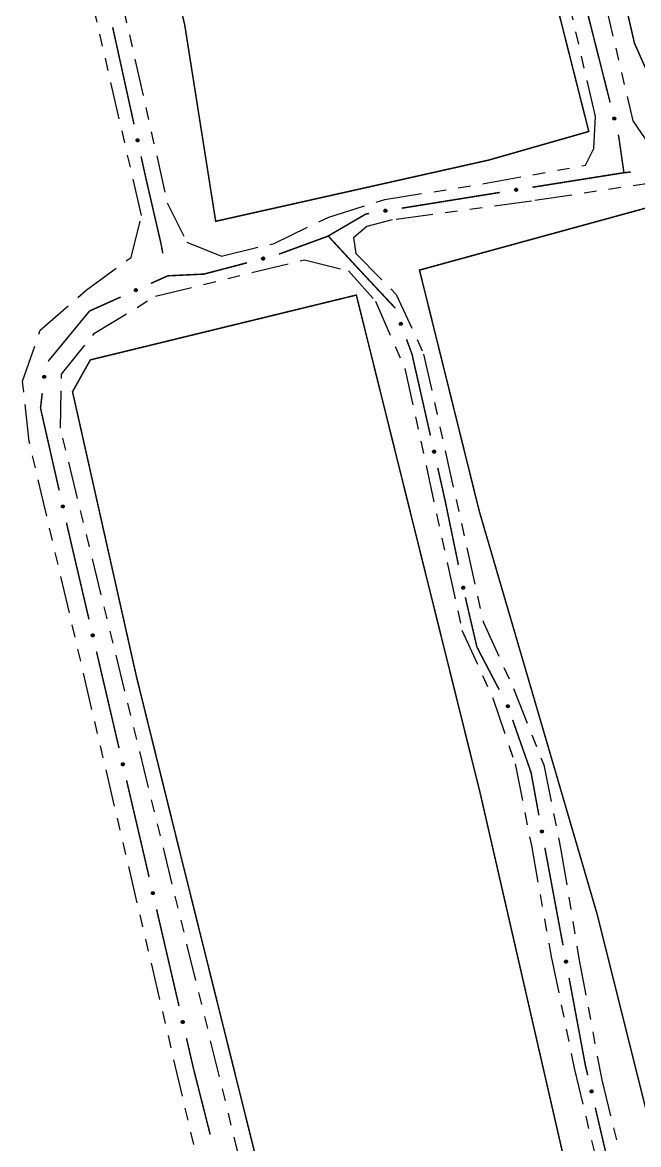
# Model space of a CAD drawing. Extents: x 212200 to 214553, y 4880545 to 4882659.
# Drawn here: x 213206.3 to 213280.8, y 4881436.7 to 4881572.4 of the extents above; entities that cross this region are included whole.
import ezdxf

# ---------------------------------------------------------------- set-up
doc = ezdxf.new("R2010")
doc.units = 0
doc.header["$LTSCALE"] = 1.5
doc.header["$MEASUREMENT"] = 0
doc.linetypes.add('TRACO_12', pattern=[2.5, 2, -0.5])
doc.linetypes.add('TRACO_25', pattern=[8, 3, -1, 1, -1, 1, -1])
for name, color, linetype in [('RU-QUADRA', 210, 'CONTINUOUS'), ('SV-EIXO-RUA-N-PAV', 6, 'CONTINUOUS'), ('SV-RUA-NAO-PAV', 7, 'CONTINUOUS')]:
    doc.layers.add(name, color=color, linetype=linetype)

msp = doc.modelspace()

# ---------------------------------------------------------------- linework, layer by layer
at = {"layer": 'RU-QUADRA', "linetype": 'TRACO_12', "const_width": 0.18, "flags": 128}
for points in [[(213232.463787, 4881790.360215), (213230.791194, 4881785.063672), (213232.823333, 4881768.749712), (213244.509946, 4881723.761306), (213269.818353, 4881615.295533), (213280.272056, 4881569.85677), (213284.732302, 4881559.821215), (213289.75008, 4881561.215042), (213294.767857, 4881564.281462), (213310.378721, 4881567.905412), (213324.595757, 4881571.250597), (213330.449831, 4881576.825906), (213324.595757, 4881603.866151), (213308.706128, 4881668.679111), (213277.623784, 4881796.493054), (213269.260822, 4881798.165647), (213254.486255, 4881795.099227), (213245.286996, 4881792.869104), (213239.154157, 4881791.754042)], [(213337.798852, 4881362.800366), (213338.403396, 4881360.284183), (213319.709325, 4881353.756286), (213304.756498, 4881348.534816), (213301.190597, 4881362.8018), (213275.749395, 4881464.590699), (213261.532303, 4881513.238985), (213254.298, 4881542.427949), (213283.075685, 4881550.317487), (213288.245285, 4881551.637408), (213293.035513, 4881549.037476), (213299.198638, 4881524.085994), (213306.553584, 4881494.309418), (213308.964995, 4881484.729758), (213315.982088, 4881455.056658)]]:
    msp.add_lwpolyline(points, close=True, dxfattribs=at)
at = {"layer": 'RU-QUADRA', "linetype": 'Continuous', "const_width": 0.18, "flags": 128}
for points in [[(213220.761022, 4881786.379132), (213174.464282, 4881776.639766), (213183.186748, 4881740.667912), (213194.996785, 4881691.962774), (213214.887512, 4881618.765361), (213220.221148, 4881596.218597), (213225.934417, 4881572.067022), (213229.677997, 4881548.327877), (213238.95638, 4881550.409765), (213262.655602, 4881555.727408), (213274.754607, 4881559.187209), (213268.851162, 4881582.576379), (213263.057194, 4881607.130821), (213257.657248, 4881630.01543), (213246.050001, 4881679.206155), (213229.074929, 4881751.145358), (213225.641398, 4881765.696427)], [(213261.617629, 4881479.240241), (213256.301005, 4881500.639178), (213246.668759, 4881539.408106), (213214.536212, 4881531.573195), (213212.379018, 4881527.721063), (213220.083284, 4881493.360038), (213225.168099, 4881472.789649), (213252.519957, 4881362.803705), (213258.049359, 4881341.445355), (213292.237436, 4881345.545001), (213288.285049, 4881362.802305)]]:
    msp.add_lwpolyline(points, close=True, dxfattribs=at)
at = {"layer": 'SV-EIXO-RUA-N-PAV', "const_width": 0.18}
for points in [[(213274.395431, 4881574.326322), (213277.331924, 4881562.69116)], [(213217.229438, 4881571.793911), (213219.803902, 4881560.073325)], [(213278.310755, 4881558.812772), (213278.373216, 4881558.565287)], [(213278.373216, 4881558.565287), (213278.902804, 4881554.858169)], [(213220.662057, 4881556.166463), (213221.091134, 4881554.213032)], [(213278.902804, 4881554.858169), (213278.996523, 4881554.202138)], [(213221.091134, 4881554.213032), (213221.184801, 4881553.7866)], [(213221.184801, 4881553.7866), (213222.885504, 4881546.416888)], [(213278.996523, 4881554.202138), (213267.953462, 4881552.443689)], [(213279.8106, 4881554.2802), (213278.996523, 4881554.202138)], [(213262.686657, 4881551.605026), (213252.155167, 4881549.911149)], [(213263.015671, 4881551.657416), (213262.686657, 4881551.605026)], [(213264.003229, 4881551.814671), (213263.015671, 4881551.657416)], [(213247.831174, 4881549.215682), (213243.841767, 4881546.884793)], [(213248.205923, 4881549.275956), (213247.831174, 4881549.215682)], [(213222.885504, 4881546.416888), (213223.054722, 4881545.68361)], [(213243.208314, 4881546.514686), (213237.324986, 4881544.357465)], [(213243.841767, 4881546.884793), (213243.208314, 4881546.514686)], [(213243.208314, 4881546.61857), (213246.595693, 4881542.940844)], [(213223.054722, 4881545.68361), (213223.286613, 4881544.457902)], [(213233.466112, 4881543.310168), (213228.629251, 4881542.043371)], [(213246.595693, 4881542.940844), (213246.844272, 4881542.670959)], [(213246.844272, 4881542.670959), (213250.691012, 4881538.555842)], [(213223.885798, 4881541.735999), (213221.84463, 4881540.816352)], [(213224.64616, 4881541.772205), (213223.885798, 4881541.735999)], [(213228.248947, 4881541.943768), (213224.64616, 4881541.772205)], [(213228.629251, 4881542.043371), (213228.248947, 4881541.943768)], [(213218.197694, 4881539.173227), (213214.550758, 4881537.530102)], [(213250.691012, 4881538.555842), (213251.311305, 4881537.892272)], [(213214.432309, 4881537.476734), (213209.432677, 4881531.39875)], [(213214.550758, 4881537.530102), (213214.432309, 4881537.476734)], [(213251.311305, 4881537.892272), (213251.343139, 4881537.806321)], [(213252.732396, 4881534.055326), (213253.07971, 4881533.117578)], [(213253.07971, 4881533.117578), (213253.388995, 4881532.28251)], [(213253.388995, 4881532.28251), (213255.619324, 4881522.422106)], [(213208.721732, 4881527.529918), (213208.60489, 4881526.536767)], [(213208.60489, 4881526.536767), (213208.510893, 4881525.737786)], [(213208.510893, 4881525.737786), (213210.764702, 4881515.79451)], [(213256.501793, 4881518.520664), (213257.163645, 4881515.594583)], [(213257.163645, 4881515.594583), (213257.336606, 4881514.829914)], [(213257.336606, 4881514.829914), (213258.999937, 4881506.784032)], [(213211.648938, 4881511.893468), (213211.869997, 4881510.918208)], [(213211.869997, 4881510.918208), (213212.042965, 4881510.155112)], [(213212.042965, 4881510.155112), (213214.364695, 4881500.204844)], [(213259.83748, 4881502.872945), (213261.192823, 4881497.028029)], [(213215.273613, 4881496.309479), (213218.000368, 4881484.623385)], [(213261.192823, 4881497.028029), (213261.232274, 4881496.857897)], [(213261.232274, 4881496.857897), (213263.926885, 4881491.693226)], [(213265.547996, 4881488.047543), (213267.533373, 4881482.38554)], [(213267.533373, 4881482.38554), (213267.776997, 4881481.69076)], [(213267.776997, 4881481.69076), (213268.724161, 4881476.512933)], [(213218.909287, 4881480.72802), (213220.727124, 4881472.93729)], [(213220.727124, 4881472.93729), (213220.769263, 4881472.756694)], [(213220.769263, 4881472.756694), (213221.630145, 4881469.040554)], [(213269.445716, 4881472.578554), (213271.640611, 4881460.780994)], [(213222.532879, 4881465.143752), (213225.241082, 4881453.453344)], [(213272.372243, 4881456.848474), (213274.201322, 4881447.017173)], [(213226.143816, 4881449.556541), (213226.820866, 4881446.633939)], [(213226.820866, 4881446.633939), (213227.002333, 4881445.850609)], [(213274.201322, 4881447.017173), (213274.321721, 4881446.370032)], [(213274.321721, 4881446.370032), (213274.626607, 4881445.063376)], [(213227.002333, 4881445.850609), (213229.011953, 4881437.904879)], [(213275.535525, 4881441.168011), (213278.262281, 4881429.481917)]]:
    msp.add_lwpolyline(points, dxfattribs=at)
at = {"layer": 'SV-EIXO-RUA-N-PAV'}
for points in [[(213277.892914, 4881560.918216), (213277.93526, 4881560.893744), (213277.96665, 4881560.864053), (213277.985703, 4881560.831753), (213277.995097, 4881560.798821), (213278.000914, 4881560.764047), (213277.999043, 4881560.727694), (213277.988029, 4881560.687806), (213277.963778, 4881560.645155), (213277.931249, 4881560.614998), (213277.900582, 4881560.594624), (213277.866807, 4881560.582851), (213277.832931, 4881560.577766), (213277.795233, 4881560.580959), (213277.75492, 4881560.592515), (213277.712623, 4881560.617938), (213277.682049, 4881560.647257), (213277.66444, 4881560.678983), (213277.652819, 4881560.713014), (213277.647306, 4881560.748586), (213277.649349, 4881560.784261), (213277.661057, 4881560.824829), (213277.686702, 4881560.866244), (213277.715597, 4881560.897072), (213277.747067, 4881560.915122), (213277.780828, 4881560.925808), (213277.815635, 4881560.932066), (213277.852256, 4881560.931706), (213277.892914, 4881560.918216)], [(213220.309672, 4881558.283845), (213220.351239, 4881558.258073), (213220.381693, 4881558.227423), (213220.399736, 4881558.194549), (213220.408106, 4881558.161341), (213220.412841, 4881558.126403), (213220.409844, 4881558.090126), (213220.3976, 4881558.050598), (213220.372039, 4881558.008719), (213220.338591, 4881557.979585), (213220.307307, 4881557.960172), (213220.273183, 4881557.949451), (213220.239165, 4881557.945419), (213220.201585, 4881557.949778), (213220.161649, 4881557.962578), (213220.12016, 4881557.9893), (213220.09051, 4881558.019553), (213220.073892, 4881558.051809), (213220.063332, 4881558.086184), (213220.058925, 4881558.12191), (213220.062072, 4881558.157504), (213220.075032, 4881558.19769), (213220.101948, 4881558.23829), (213220.131785, 4881558.268208), (213220.163799, 4881558.285273), (213220.197875, 4881558.294908), (213220.232859, 4881558.300084), (213220.269452, 4881558.29859), (213220.309672, 4881558.283845)], [(213266.137549, 4881552.043063), (213266.109398, 4881552.003069), (213266.077025, 4881551.974452), (213266.043155, 4881551.958355), (213266.009516, 4881551.951936), (213265.974362, 4881551.949244), (213265.938321, 4881551.95435), (213265.899574, 4881551.968877), (213265.859256, 4881551.996835), (213265.83212, 4881552.031924), (213265.814563, 4881552.064286), (213265.805849, 4881552.098977), (213265.803807, 4881552.133172), (213265.810348, 4881552.170434), (213265.825454, 4881552.209556), (213265.854548, 4881552.249417), (213265.886477, 4881552.277255), (213265.919647, 4881552.291964), (213265.954579, 4881552.300503), (213265.990501, 4881552.302821), (213266.025851, 4881552.297605), (213266.065214, 4881552.282325), (213266.104176, 4881552.253088), (213266.132304, 4881552.221559), (213266.147475, 4881552.188605), (213266.155108, 4881552.154025), (213266.158237, 4881552.118799), (213266.154612, 4881552.082355), (213266.137549, 4881552.043063)], [(213250.339883, 4881549.507685), (213250.311795, 4881549.467647), (213250.279467, 4881549.438979), (213250.245622, 4881549.42283), (213250.211993, 4881549.416358), (213250.176843, 4881549.413611), (213250.140794, 4881549.418661), (213250.102024, 4881549.433128), (213250.061663, 4881549.461022), (213250.034472, 4881549.496069), (213250.016864, 4881549.528403), (213250.008096, 4881549.563081), (213250.006, 4881549.597272), (213250.012484, 4881549.634545), (213250.027528, 4881549.67369), (213250.05656, 4881549.713597), (213250.088446, 4881549.741484), (213250.121592, 4881549.756245), (213250.156511, 4881549.764839), (213250.192429, 4881549.767213), (213250.227788, 4881549.762052), (213250.267174, 4881549.746834), (213250.306182, 4881549.717658), (213250.334359, 4881549.686173), (213250.349582, 4881549.653242), (213250.357269, 4881549.618674), (213250.360452, 4881549.583453), (213250.356885, 4881549.547004), (213250.339883, 4881549.507685)], [(213235.567739, 4881543.746801), (213235.543647, 4881543.704238), (213235.514237, 4881543.672584), (213235.482109, 4881543.653243), (213235.449262, 4881543.643555), (213235.414541, 4881543.637428), (213235.378173, 4881543.638974), (213235.338188, 4881543.649632), (213235.295322, 4881543.6735), (213235.264876, 4881543.705758), (213235.244229, 4881543.736242), (213235.232154, 4881543.769911), (213235.226768, 4881543.80374), (213235.229623, 4881543.841465), (213235.240819, 4881543.88188), (213235.265862, 4881543.924402), (213235.294908, 4881543.955237), (213235.326475, 4881543.973129), (213235.3604, 4881543.985053), (213235.395922, 4881543.990883), (213235.431614, 4881543.98916), (213235.472285, 4881543.977814), (213235.513927, 4881543.95254), (213235.545012, 4881543.923922), (213235.563342, 4881543.892615), (213235.57433, 4881543.85895), (213235.580898, 4881543.8242), (213235.580866, 4881543.787577), (213235.567739, 4881543.746801)], [(213220.19738, 4881539.953446), (213220.180705, 4881539.907468), (213220.156971, 4881539.871362), (213220.128509, 4881539.846945), (213220.097732, 4881539.831927), (213220.064515, 4881539.820109), (213220.028396, 4881539.815582), (213219.987195, 4881539.819438), (213219.940956, 4881539.835842), (213219.905566, 4881539.862585), (213219.880135, 4881539.889208), (213219.862627, 4881539.920399), (213219.851687, 4881539.952861), (213219.848226, 4881539.990534), (213219.852541, 4881540.032249), (213219.870161, 4881540.078345), (213219.893671, 4881540.113583), (213219.921821, 4881540.136478), (213219.95329, 4881540.15388), (213219.987347, 4881540.165539), (213220.022827, 4881540.169778), (213220.06482, 4881540.165358), (213220.110087, 4881540.147364), (213220.1455, 4881540.124317), (213220.168783, 4881540.096496), (213220.185219, 4881540.065129), (213220.197478, 4881540.031956), (213220.203539, 4881539.995838), (213220.19738, 4881539.953446)], [(213252.091093, 4881536.103793), (213252.13582, 4881536.084005), (213252.170214, 4881536.057853), (213252.192622, 4881536.027784), (213252.205495, 4881535.996049), (213252.215009, 4881535.9621), (213252.217048, 4881535.925756), (213252.210377, 4881535.884917), (213252.190843, 4881535.83991), (213252.161736, 4881535.806437), (213252.133432, 4881535.782891), (213252.101114, 4881535.767563), (213252.067979, 4881535.758873), (213252.030157, 4881535.758003), (213251.988836, 4881535.765168), (213251.944056, 4881535.785906), (213251.910513, 4881535.811776), (213251.889602, 4881535.84143), (213251.874397, 4881535.874018), (213251.865101, 4881535.908793), (213251.863304, 4881535.944481), (213251.870593, 4881535.986072), (213251.891647, 4881536.029998), (213251.917067, 4881536.063748), (213251.946419, 4881536.08507), (213251.978839, 4881536.099317), (213252.012774, 4881536.109273), (213252.049223, 4881536.112844), (213252.091093, 4881536.103793)], [(213209.081528, 4881529.646054), (213209.112375, 4881529.608099), (213209.131125, 4881529.569172), (213209.137419, 4881529.532203), (213209.134462, 4881529.498085), (213209.127506, 4881529.463521), (213209.112804, 4881529.430221), (213209.088301, 4881529.396876), (213209.050445, 4881529.365665), (213209.009305, 4881529.349078), (213208.973391, 4881529.340969), (213208.937637, 4881529.342003), (213208.904173, 4881529.349324), (213208.870088, 4881529.365739), (213208.836538, 4881529.390901), (213208.806076, 4881529.429726), (213208.787955, 4881529.468016), (213208.782807, 4881529.503933), (213208.784075, 4881529.539871), (213208.791599, 4881529.575073), (213208.806219, 4881529.607678), (213208.831614, 4881529.641412), (213208.870333, 4881529.670971), (213208.908316, 4881529.689479), (213208.944152, 4881529.695131), (213208.979505, 4881529.693086), (213209.014257, 4881529.686531), (213209.048347, 4881529.673146), (213209.081528, 4881529.646054)], [(213256.136228, 4881520.635811), (213256.177955, 4881520.610298), (213256.2086, 4881520.579838), (213256.226848, 4881520.547077), (213256.235423, 4881520.513922), (213256.240377, 4881520.479014), (213256.237606, 4881520.442719), (213256.225607, 4881520.403116), (213256.200308, 4881520.361079), (213256.167042, 4881520.331737), (213256.13588, 4881520.312129), (213256.101823, 4881520.301196), (213256.067831, 4881520.296952), (213256.030225, 4881520.301077), (213255.99021, 4881520.313628), (213255.948555, 4881520.340091), (213255.918717, 4881520.370159), (213255.901899, 4881520.40231), (213255.891124, 4881520.436619), (213255.886495, 4881520.472317), (213255.88942, 4881520.50793), (213255.90213, 4881520.548196), (213255.928793, 4881520.588963), (213255.958442, 4881520.619066), (213255.990349, 4881520.63633), (213256.024365, 4881520.646177), (213256.059316, 4881520.651571), (213256.095918, 4881520.650305), (213256.136228, 4881520.635811)], [(213211.282415, 4881514.008449), (213211.324154, 4881513.982955), (213211.354812, 4881513.95251), (213211.373075, 4881513.919756), (213211.381665, 4881513.886605), (213211.386634, 4881513.8517), (213211.38388, 4881513.815403), (213211.371899, 4881513.775795), (213211.346619, 4881513.733746), (213211.313366, 4881513.704389), (213211.282213, 4881513.684767), (213211.248161, 4881513.673819), (213211.214172, 4881513.66956), (213211.176563, 4881513.673668), (213211.136542, 4881513.686201), (213211.094876, 4881513.712644), (213211.065024, 4881513.742699), (213211.048191, 4881513.774843), (213211.037401, 4881513.809146), (213211.032756, 4881513.844842), (213211.035665, 4881513.880457), (213211.048356, 4881513.920728), (213211.075001, 4881513.961507), (213211.104637, 4881513.991624), (213211.136536, 4881514.008903), (213211.170547, 4881514.018765), (213211.205496, 4881514.024175), (213211.242098, 4881514.022925), (213211.282415, 4881514.008449)], [(213259.644901, 4881504.19076), (213259.686766, 4881504.165473), (213259.717575, 4881504.135179), (213259.735999, 4881504.102517), (213259.744754, 4881504.069409), (213259.749896, 4881504.034529), (213259.747322, 4881503.998219), (213259.735538, 4881503.958552), (213259.710466, 4881503.916378), (213259.677359, 4881503.886857), (213259.646304, 4881503.86708), (213259.612306, 4881503.855963), (213259.578338, 4881503.851536), (213259.54071, 4881503.855457), (213259.500628, 4881503.867792), (213259.458831, 4881503.894028), (213259.42883, 4881503.923935), (213259.411838, 4881503.955995), (213259.400879, 4881503.990245), (213259.396056, 4881504.025917), (213259.398788, 4881504.061545), (213259.41128, 4881504.10188), (213259.437722, 4881504.14279), (213259.467208, 4881504.173053), (213259.499022, 4881504.19049), (213259.532984, 4881504.200521), (213259.567905, 4881504.206104), (213259.604513, 4881504.205035), (213259.644901, 4881504.19076)], [(213214.893706, 4881498.422097), (213214.935605, 4881498.396868), (213214.966456, 4881498.366617), (213214.984925, 4881498.33398), (213214.993726, 4881498.300884), (213214.998916, 4881498.266011), (213214.996391, 4881498.229697), (213214.984662, 4881498.190014), (213214.959648, 4881498.147806), (213214.926582, 4881498.118239), (213214.895554, 4881498.09842), (213214.861571, 4881498.087256), (213214.82761, 4881498.082782), (213214.789976, 4881498.086652), (213214.749877, 4881498.098931), (213214.708044, 4881498.125111), (213214.678002, 4881498.154975), (213214.660966, 4881498.187012), (213214.649959, 4881498.221247), (213214.645088, 4881498.256913), (213214.647771, 4881498.292545), (213214.660207, 4881498.332896), (213214.686593, 4881498.373843), (213214.716038, 4881498.404146), (213214.747827, 4881498.421627), (213214.781775, 4881498.431705), (213214.816689, 4881498.437335), (213214.853298, 4881498.436317), (213214.893706, 4881498.422097)], [(213265.028452, 4881489.861878), (213265.072827, 4881489.841313), (213265.106759, 4881489.814564), (213265.128639, 4881489.784109), (213265.140957, 4881489.752155), (213265.149876, 4881489.718044), (213265.151281, 4881489.68167), (213265.143899, 4881489.640954), (213265.123581, 4881489.596295), (213265.093895, 4881489.563335), (213265.065185, 4881489.540287), (213265.032604, 4881489.525524), (213264.999323, 4881489.517415), (213264.961491, 4881489.517205), (213264.920302, 4881489.525089), (213264.87589, 4881489.546606), (213264.842804, 4881489.573058), (213264.822413, 4881489.603072), (213264.80778, 4881489.63592), (213264.799091, 4881489.670853), (213264.797918, 4881489.706566), (213264.805931, 4881489.748023), (213264.827749, 4881489.791576), (213264.853754, 4881489.824877), (213264.883474, 4881489.845683), (213264.916138, 4881489.859362), (213264.950241, 4881489.868724), (213264.986746, 4881489.871659), (213265.028452, 4881489.861878)], [(213218.52938, 4881482.840638), (213218.571279, 4881482.815409), (213218.60213, 4881482.785158), (213218.620599, 4881482.752521), (213218.6294, 4881482.719425), (213218.63459, 4881482.684552), (213218.632065, 4881482.648238), (213218.620336, 4881482.608555), (213218.595322, 4881482.566347), (213218.562256, 4881482.53678), (213218.531228, 4881482.516961), (213218.497245, 4881482.505797), (213218.463284, 4881482.501323), (213218.42565, 4881482.505193), (213218.385551, 4881482.517472), (213218.343718, 4881482.543651), (213218.313676, 4881482.573516), (213218.29664, 4881482.605553), (213218.285633, 4881482.639787), (213218.280761, 4881482.675453), (213218.283445, 4881482.711085), (213218.295881, 4881482.751437), (213218.322267, 4881482.792384), (213218.351712, 4881482.822687), (213218.383501, 4881482.840168), (213218.417449, 4881482.850245), (213218.452363, 4881482.855876), (213218.488972, 4881482.854858), (213218.52938, 4881482.840638)], [(213269.166473, 4881474.706722), (213269.207104, 4881474.679499), (213269.236459, 4881474.647793), (213269.25333, 4881474.614303), (213269.260523, 4881474.58082), (213269.264022, 4881474.545737), (213269.259747, 4881474.509588), (213269.246115, 4881474.470517), (213269.219093, 4881474.429567), (213269.184637, 4881474.401631), (213269.152688, 4881474.383333), (213269.118207, 4881474.373823), (213269.084069, 4881474.370994), (213269.046666, 4881474.376677), (213269.007206, 4881474.390878), (213268.966686, 4881474.419046), (213268.938121, 4881474.450327), (213268.922653, 4881474.483149), (213268.913311, 4881474.517875), (213268.910168, 4881474.553735), (213268.914569, 4881474.589196), (213268.928939, 4881474.6289), (213268.957271, 4881474.668524), (213268.988144, 4881474.697371), (213269.020741, 4881474.713296), (213269.055136, 4881474.721723), (213269.090281, 4881474.725661), (213269.126798, 4881474.722876), (213269.166473, 4881474.706722)], [(213222.156326, 4881467.25697), (213222.198185, 4881467.231674), (213222.228988, 4881467.201374), (213222.247405, 4881467.168708), (213222.256153, 4881467.135598), (213222.261288, 4881467.100717), (213222.258706, 4881467.064407), (213222.246913, 4881467.024743), (213222.221833, 4881466.982575), (213222.188719, 4881466.95306), (213222.15766, 4881466.93329), (213222.12366, 4881466.92218), (213222.089691, 4881466.91776), (213222.052063, 4881466.92169), (213222.011984, 4881466.934033), (213221.970192, 4881466.960278), (213221.940198, 4881466.990191), (213221.923213, 4881467.022255), (213221.912261, 4881467.056507), (213221.907445, 4881467.09218), (213221.910186, 4881467.127808), (213221.922686, 4881467.16814), (213221.949137, 4881467.209044), (213221.978629, 4881467.239301), (213222.010446, 4881467.256731), (213222.04441, 4881467.266755), (213222.079333, 4881467.27233), (213222.11594, 4881467.271254), (213222.156326, 4881467.25697)], [(213272.08837, 4881458.976125), (213272.129084, 4881458.949025), (213272.158534, 4881458.917408), (213272.175507, 4881458.883968), (213272.1828, 4881458.850508), (213272.186406, 4881458.815435), (213272.18224, 4881458.779273), (213272.168726, 4881458.740162), (213272.141827, 4881458.69913), (213272.107456, 4881458.67109), (213272.075562, 4881458.652696), (213272.041109, 4881458.643082), (213272.00698, 4881458.64015), (213271.96956, 4881458.64572), (213271.930058, 4881458.659802), (213271.889453, 4881458.687848), (213271.860794, 4881458.719042), (213271.845226, 4881458.751818), (213271.83578, 4881458.786515), (213271.832528, 4881458.822365), (213271.836822, 4881458.857839), (213271.851073, 4881458.897586), (213271.879285, 4881458.937296), (213271.910071, 4881458.966236), (213271.94262, 4881458.982259), (213271.976989, 4881458.99079), (213272.012122, 4881458.994834), (213272.048647, 4881458.99216), (213272.08837, 4881458.976125)], [(213225.767263, 4881451.669759), (213225.809122, 4881451.644464), (213225.839925, 4881451.614164), (213225.858342, 4881451.581497), (213225.86709, 4881451.548387), (213225.872225, 4881451.513506), (213225.869642, 4881451.477197), (213225.85785, 4881451.437532), (213225.832769, 4881451.395364), (213225.799656, 4881451.365849), (213225.768596, 4881451.34608), (213225.734597, 4881451.33497), (213225.700628, 4881451.33055), (213225.663, 4881451.334479), (213225.622921, 4881451.346822), (213225.581129, 4881451.373068), (213225.551135, 4881451.40298), (213225.53415, 4881451.435044), (213225.523197, 4881451.469296), (213225.518382, 4881451.50497), (213225.521122, 4881451.540597), (213225.533623, 4881451.580929), (213225.560074, 4881451.621834), (213225.589566, 4881451.65209), (213225.621383, 4881451.669521), (213225.655347, 4881451.679544), (213225.69027, 4881451.68512), (213225.726877, 4881451.684044), (213225.767263, 4881451.669759)], [(213275.155619, 4881443.280629), (213275.197517, 4881443.2554), (213275.228368, 4881443.225149), (213275.246838, 4881443.192512), (213275.255638, 4881443.159416), (213275.260828, 4881443.124543), (213275.258304, 4881443.08823), (213275.246574, 4881443.048546), (213275.221561, 4881443.006338), (213275.188494, 4881442.976771), (213275.157466, 4881442.956952), (213275.123484, 4881442.945788), (213275.089522, 4881442.941314), (213275.051888, 4881442.945184), (213275.011789, 4881442.957463), (213274.969956, 4881442.983643), (213274.939914, 4881443.013507), (213274.922879, 4881443.045544), (213274.911872, 4881443.079779), (213274.907, 4881443.115445), (213274.909683, 4881443.151077), (213274.92212, 4881443.191428), (213274.948506, 4881443.232375), (213274.97795, 4881443.262678), (213275.009739, 4881443.280159), (213275.043688, 4881443.290237), (213275.078601, 4881443.295867), (213275.11521, 4881443.294849), (213275.155619, 4881443.280629)]]:
    msp.add_lwpolyline(points, close=True, dxfattribs=at)
for points in [[(213277.647306, 4881560.748586), (213277.682049, 4881560.647257)], [(213277.649349, 4881560.784261), (213277.712623, 4881560.617938)], [(213277.650006, 4881560.762371), (213277.695291, 4881560.638698)], [(213277.658857, 4881560.799788), (213277.731423, 4881560.612635)], [(213277.661057, 4881560.824829), (213277.75492, 4881560.592515)], [(213277.676303, 4881560.842188), (213277.773836, 4881560.589563)], [(213277.686702, 4881560.866244), (213277.795233, 4881560.580959)], [(213277.700709, 4881560.879308), (213277.811908, 4881560.583692)], [(213277.715597, 4881560.897072), (213277.832931, 4881560.577766)], [(213277.731435, 4881560.902543), (213277.848644, 4881560.583112)], [(213277.747067, 4881560.915122), (213277.866807, 4881560.582851)], [(213277.764165, 4881560.91784), (213277.880731, 4881560.589803)], [(213277.780828, 4881560.925808), (213277.900582, 4881560.594624)], [(213277.800221, 4881560.925533), (213277.916427, 4881560.61007)], [(213277.815635, 4881560.932066), (213277.931249, 4881560.614998)], [(213277.834966, 4881560.927265), (213277.946819, 4881560.634629)], [(213277.852256, 4881560.931706), (213277.963778, 4881560.645155)], [(213277.871047, 4881560.923706), (213277.973217, 4881560.669437)], [(213277.892914, 4881560.918216), (213277.988029, 4881560.687806)], [(213277.915438, 4881560.903948), (213277.991318, 4881560.714817)], [(213277.93526, 4881560.893744), (213277.999043, 4881560.727694)], [(213277.953227, 4881560.876895), (213277.996855, 4881560.754212)], [(213277.96665, 4881560.864053), (213278.000914, 4881560.764047)], [(213220.058925, 4881558.12191), (213220.09051, 4881558.019553)], [(213220.06205, 4881558.135604), (213220.103481, 4881558.010588)], [(213220.062072, 4881558.157504), (213220.12016, 4881557.9893)], [(213220.072057, 4881558.172729), (213220.138787, 4881557.983417)], [(213220.075032, 4881558.19769), (213220.161649, 4881557.962578)], [(213220.090808, 4881558.214568), (213220.180464, 4881557.959042)], [(213220.101948, 4881558.23829), (213220.201585, 4881557.949778)], [(213220.116354, 4881558.250914), (213220.218336, 4881557.951993)], [(213220.131785, 4881558.268208), (213220.239165, 4881557.945419)], [(213220.147785, 4881558.273186), (213220.255037, 4881557.950275)], [(213220.163799, 4881558.285273), (213220.273183, 4881557.949451)], [(213220.180973, 4881558.287461), (213220.287315, 4881557.955968)], [(213220.197875, 4881558.294908), (213220.307307, 4881557.960172)], [(213220.21725, 4881558.294032), (213220.323623, 4881557.97512)], [(213220.232859, 4881558.300084), (213220.338591, 4881557.979585)], [(213220.252032, 4881558.294687), (213220.354762, 4881557.998724)], [(213220.269452, 4881558.29859), (213220.372039, 4881558.008719)], [(213220.287986, 4881558.290011), (213220.382226, 4881558.032697)], [(213220.309672, 4881558.283845), (213220.3976, 4881558.050598)], [(213220.331743, 4881558.268887), (213220.401724, 4881558.077495)], [(213220.351239, 4881558.258073), (213220.409844, 4881558.090126)], [(213220.368675, 4881558.240676), (213220.40848, 4881558.116699)], [(213220.381693, 4881558.227423), (213220.412841, 4881558.126403)], [(213266.132304, 4881552.221559), (213265.803807, 4881552.133172)], [(213266.147475, 4881552.188605), (213265.805849, 4881552.098977)], [(213266.136341, 4881552.205296), (213265.807729, 4881552.117044)], [(213266.104176, 4881552.253088), (213265.810348, 4881552.170434)], [(213266.148658, 4881552.171332), (213265.811532, 4881552.084489)], [(213266.115939, 4881552.237972), (213265.811583, 4881552.153583)], [(213266.155108, 4881552.154025), (213265.814563, 4881552.064286)], [(213266.081144, 4881552.265592), (213265.820827, 4881552.190979)], [(213266.065214, 4881552.282325), (213265.825454, 4881552.209556)], [(213266.153104, 4881552.134734), (213265.828535, 4881552.047127)], [(213266.158237, 4881552.118799), (213265.83212, 4881552.031924)], [(213266.040468, 4881552.286749), (213265.847589, 4881552.231165)], [(213266.151731, 4881552.099973), (213265.850284, 4881552.014665)], [(213266.025851, 4881552.297605), (213265.854548, 4881552.249417)], [(213266.154612, 4881552.082355), (213265.859256, 4881551.996835)], [(213266.00399, 4881552.298903), (213265.876772, 4881552.264828)], [(213266.144968, 4881552.064353), (213265.8826, 4881551.985268)], [(213265.990501, 4881552.302821), (213265.886477, 4881552.277255)], [(213266.137549, 4881552.043063), (213265.899574, 4881551.968877)], [(213266.12133, 4881552.021901), (213265.926185, 4881551.963193)], [(213266.109398, 4881552.003069), (213265.938321, 4881551.95435)], [(213266.091014, 4881551.986676), (213265.964929, 4881551.954163)], [(213266.077025, 4881551.974452), (213265.974362, 4881551.949244)], [(213250.334359, 4881549.686173), (213250.006, 4881549.597272)], [(213250.349582, 4881549.653242), (213250.008096, 4881549.563081)], [(213250.338422, 4881549.669916), (213250.009948, 4881549.581151)], [(213250.306182, 4881549.717658), (213250.012484, 4881549.634545)], [(213250.317969, 4881549.70256), (213250.013745, 4881549.617695)], [(213250.350792, 4881549.635972), (213250.013801, 4881549.548601)], [(213250.357269, 4881549.618674), (213250.016864, 4881549.528403)], [(213250.28313, 4881549.730126), (213250.02293, 4881549.655106)], [(213250.267174, 4881549.746834), (213250.027528, 4881549.67369)], [(213250.355295, 4881549.599381), (213250.030863, 4881549.511266)], [(213250.360452, 4881549.583453), (213250.034472, 4881549.496069)], [(213250.242422, 4881549.751219), (213250.04963, 4881549.695334)], [(213250.353976, 4881549.564617), (213250.052663, 4881549.478838)], [(213250.227788, 4881549.762052), (213250.05656, 4881549.713597)], [(213250.356885, 4881549.547004), (213250.061663, 4881549.461022)], [(213250.205925, 4881549.763316), (213250.078759, 4881549.729042)], [(213250.347268, 4881549.528987), (213250.085024, 4881549.449492)], [(213250.192429, 4881549.767213), (213250.088446, 4881549.741484)], [(213250.339883, 4881549.507685), (213250.102024, 4881549.433128)], [(213250.323697, 4881549.486498), (213250.128644, 4881549.427484)], [(213250.311795, 4881549.467647), (213250.140794, 4881549.418661)], [(213250.293437, 4881549.451225), (213250.167402, 4881549.418516)], [(213250.279467, 4881549.438979), (213250.176843, 4881549.413611)], [(213235.545012, 4881543.923922), (213235.226768, 4881543.80374)], [(213235.513927, 4881543.95254), (213235.229623, 4881543.841465)], [(213235.563342, 4881543.892615), (213235.232154, 4881543.769911)], [(213235.550625, 4881543.908133), (213235.232253, 4881543.788076)], [(213235.527116, 4881543.93865), (213235.232505, 4881543.824816)], [(213235.489779, 4881543.962724), (213235.238036, 4881543.862939)], [(213235.566214, 4881543.875541), (213235.239231, 4881543.75605)], [(213235.472285, 4881543.977814), (213235.240819, 4881543.88188)], [(213235.57433, 4881543.85895), (213235.244229, 4881543.736242)], [(213235.574228, 4881543.839556), (213235.259816, 4881543.720536)], [(213235.447225, 4881543.97979), (213235.260728, 4881543.905556)], [(213235.580898, 4881543.8242), (213235.264876, 4881543.705758)], [(213235.431614, 4881543.98916), (213235.265862, 4881543.924402)], [(213235.576271, 4881543.804827), (213235.284645, 4881543.690364)], [(213235.409731, 4881543.988307), (213235.286468, 4881543.941919)], [(213235.395922, 4881543.990883), (213235.294908, 4881543.955237)], [(213235.580866, 4881543.787577), (213235.295322, 4881543.6735)], [(213235.573034, 4881543.768716), (213235.319688, 4881543.664278)], [(213235.567739, 4881543.746801), (213235.338188, 4881543.649632)], [(213235.553674, 4881543.72415), (213235.365228, 4881543.646584)], [(213235.543647, 4881543.704238), (213235.378173, 4881543.638974)], [(213235.526959, 4881543.686121), (213235.404671, 4881543.641398)], [(213235.514237, 4881543.672584), (213235.414541, 4881543.637428)], [(213220.110087, 4881540.147364), (213219.848226, 4881539.990534)], [(213220.1455, 4881540.124317), (213219.851687, 4881539.952861)], [(213220.06482, 4881540.165358), (213219.852541, 4881540.032249)], [(213220.084581, 4881540.153389), (213219.852949, 4881540.013109)], [(213220.125403, 4881540.135862), (213219.853838, 4881539.974597)], [(213220.153661, 4881540.109682), (213219.859703, 4881539.938327)], [(213220.168783, 4881540.096496), (213219.862627, 4881539.920399)], [(213220.03978, 4881540.163137), (213219.868234, 4881540.058907)], [(213220.022827, 4881540.169778), (213219.870161, 4881540.078345)], [(213220.174455, 4881540.080139), (213219.871911, 4881539.907908)], [(213220.185219, 4881540.065129), (213219.880135, 4881539.889208)], [(213220.001391, 4881540.165297), (213219.887565, 4881540.099046)], [(213219.987347, 4881540.165539), (213219.893671, 4881540.113583)], [(213220.188345, 4881540.045988), (213219.898119, 4881539.876314)], [(213220.197478, 4881540.031956), (213219.905566, 4881539.862585)], [(213220.196138, 4881540.012083), (213219.927621, 4881539.850694)], [(213220.203539, 4881539.995838), (213219.940956, 4881539.835842)], [(213220.198954, 4881539.975936), (213219.966516, 4881539.830803)], [(213220.19738, 4881539.953446), (213219.987195, 4881539.819438)], [(213220.187279, 4881539.928771), (213220.014365, 4881539.820932)], [(213220.180705, 4881539.907468), (213220.028396, 4881539.815582)], [(213220.167264, 4881539.886827), (213220.054121, 4881539.822381)], [(213220.156971, 4881539.871362), (213220.064515, 4881539.820109)], [(213251.863304, 4881535.944481), (213251.944056, 4881535.785906)], [(213251.865101, 4881535.908793), (213251.910513, 4881535.811776)], [(213251.866306, 4881535.922788), (213251.924597, 4881535.804688)], [(213251.870593, 4881535.986072), (213251.988836, 4881535.765168)], [(213251.871092, 4881535.960939), (213251.963317, 4881535.782651)], [(213251.883888, 4881536.004966), (213252.00796, 4881535.764263)], [(213251.891647, 4881536.029998), (213252.030157, 4881535.758003)], [(213251.904172, 4881536.04449), (213252.046442, 4881535.762509)], [(213251.917067, 4881536.063748), (213252.067979, 4881535.758873)], [(213251.932228, 4881536.070888), (213252.083028, 4881535.765874)], [(213251.946419, 4881536.08507), (213252.101114, 4881535.767563)], [(213251.963127, 4881536.089607), (213252.114212, 4881535.775968)], [(213251.978839, 4881536.099317), (213252.133432, 4881535.782891)], [(213251.99815, 4881536.101124), (213252.147529, 4881535.799949)], [(213252.012774, 4881536.109273), (213252.161736, 4881535.806437)], [(213252.032509, 4881536.106574), (213252.175111, 4881535.827625)], [(213252.049223, 4881536.112844), (213252.190843, 4881535.83991)], [(213252.068763, 4881536.106905), (213252.197622, 4881535.865065)], [(213252.091093, 4881536.103793), (213252.210377, 4881535.884917)], [(213252.115018, 4881536.092024), (213252.210749, 4881535.912125)], [(213252.13582, 4881536.084005), (213252.217048, 4881535.925756)], [(213252.15549, 4881536.069181), (213252.212029, 4881535.951887)], [(213252.170214, 4881536.057853), (213252.215009, 4881535.9621)], [(213208.791599, 4881529.575073), (213208.787955, 4881529.468016)], [(213208.799033, 4881529.586991), (213208.797279, 4881529.4553)], [(213208.806219, 4881529.607678), (213208.806076, 4881529.429726)], [(213208.820636, 4881529.618798), (213208.821752, 4881529.418073)], [(213208.831614, 4881529.641412), (213208.836538, 4881529.390901)], [(213208.852044, 4881529.652199), (213208.85316, 4881529.381403)], [(213208.870333, 4881529.670971), (213208.870088, 4881529.365739)], [(213208.888076, 4881529.678187), (213208.886641, 4881529.362351)], [(213208.908316, 4881529.689479), (213208.904173, 4881529.349324)], [(213208.925065, 4881529.688948), (213208.92076, 4881529.348719)], [(213208.944152, 4881529.695131), (213208.937637, 4881529.342003)], [(213208.961096, 4881529.691579), (213208.953125, 4881529.343538)], [(213208.979505, 4881529.693086), (213208.973391, 4881529.340969)], [(213208.997527, 4881529.685919), (213208.9937, 4881529.349756)], [(213209.014257, 4881529.686531), (213209.009305, 4881529.349078)], [(213209.030609, 4881529.675157), (213209.030848, 4881529.361873)], [(213209.048347, 4881529.673146), (213209.050445, 4881529.365665)], [(213209.063053, 4881529.658975), (213209.067916, 4881529.38499)], [(213209.081528, 4881529.646054), (213209.088301, 4881529.396876)], [(213209.097491, 4881529.624697), (213209.100998, 4881529.420942)], [(213209.112375, 4881529.608099), (213209.112804, 4881529.430221)], [(213209.123159, 4881529.585955), (213209.12021, 4881529.455778)], [(213209.131125, 4881529.569172), (213209.127506, 4881529.463521)], [(213255.886495, 4881520.472317), (213255.918717, 4881520.370159)], [(213255.88942, 4881520.50793), (213255.948555, 4881520.340091)], [(213255.889535, 4881520.486031), (213255.931743, 4881520.361274)], [(213255.89931, 4881520.523217), (213255.967218, 4881520.334324)], [(213255.90213, 4881520.548196), (213255.99021, 4881520.313628)], [(213255.9178, 4881520.565172), (213256.009046, 4881520.310209)], [(213255.928793, 4881520.588963), (213256.030225, 4881520.301077)], [(213255.943119, 4881520.601676), (213256.046961, 4881520.303396)], [(213255.958442, 4881520.619066), (213256.067831, 4881520.296952)], [(213255.974411, 4881520.624143), (213256.083672, 4881520.301907)], [(213255.990349, 4881520.63633), (213256.101823, 4881520.301196)], [(213256.00751, 4881520.638625), (213256.115915, 4881520.307801)], [(213256.024365, 4881520.646177), (213256.13588, 4881520.312129)], [(213256.043745, 4881520.645422), (213256.152102, 4881520.327178)], [(213256.059316, 4881520.651571), (213256.167042, 4881520.331737)], [(213256.078523, 4881520.646293), (213256.183093, 4881520.350976)], [(213256.095918, 4881520.650305), (213256.200308, 4881520.361079)], [(213256.114505, 4881520.641841), (213256.210345, 4881520.38512)], [(213256.136228, 4881520.635811), (213256.225607, 4881520.403116)], [(213256.158393, 4881520.62099), (213256.229564, 4881520.430038)], [(213256.177955, 4881520.610298), (213256.237606, 4881520.442719)], [(213256.195499, 4881520.59301), (213256.236076, 4881520.469283)], [(213256.2086, 4881520.579838), (213256.240377, 4881520.479014)], [(213211.048356, 4881513.920728), (213211.136542, 4881513.686201)], [(213211.064019, 4881513.937711), (213211.155381, 4881513.68279)], [(213211.075001, 4881513.961507), (213211.176563, 4881513.673668)], [(213211.089322, 4881513.974227), (213211.193299, 4881513.675994)], [(213211.104637, 4881513.991624), (213211.214172, 4881513.66956)], [(213211.120603, 4881513.996709), (213211.23001, 4881513.674522)], [(213211.136536, 4881514.008903), (213211.248161, 4881513.673819)], [(213211.153695, 4881514.011205), (213211.26225, 4881513.68043)], [(213211.170547, 4881514.018765), (213211.282213, 4881513.684767)], [(213211.189927, 4881514.018019), (213211.298429, 4881513.699824)], [(213211.205496, 4881514.024175), (213211.313366, 4881513.704389)], [(213211.224705, 4881514.018906), (213211.329409, 4881513.723636)], [(213211.242098, 4881514.022925), (213211.346619, 4881513.733746)], [(213211.260689, 4881514.01447), (213211.356646, 4881513.757792)], [(213211.282415, 4881514.008449), (213211.371899, 4881513.775795)], [(213211.304586, 4881513.993639), (213211.375844, 4881513.802719)], [(213211.324154, 4881513.982955), (213211.38388, 4881513.815403)], [(213211.341706, 4881513.965675), (213211.382338, 4881513.841967)], [(213211.354812, 4881513.95251), (213211.386634, 4881513.8517)], [(213211.032756, 4881513.844842), (213211.065024, 4881513.742699)], [(213211.035665, 4881513.880457), (213211.094876, 4881513.712644)], [(213211.035789, 4881513.858557), (213211.078054, 4881513.73382)], [(213211.045548, 4881513.895748), (213211.113541, 4881513.706886)], [(213259.396056, 4881504.025917), (213259.42883, 4881503.923935)], [(213259.398788, 4881504.061545), (213259.458831, 4881503.894028)], [(213259.399022, 4881504.039647), (213259.441904, 4881503.915121)], [(213259.408596, 4881504.076885), (213259.477525, 4881503.888363)], [(213259.41128, 4881504.10188), (213259.500628, 4881503.867792)], [(213259.426859, 4881504.11894), (213259.519483, 4881503.864475)], [(213259.437722, 4881504.14279), (213259.54071, 4881503.855457)], [(213259.45198, 4881504.155581), (213259.557434, 4881503.857867)], [(213259.467208, 4881504.173053), (213259.578338, 4881503.851536)], [(213259.48315, 4881504.178217), (213259.594152, 4881503.856576)], [(213259.499022, 4881504.19049), (213259.612306, 4881503.855963)], [(213259.516169, 4881504.192877), (213259.626362, 4881503.862644)], [(213259.532984, 4881504.200521), (213259.646304, 4881503.86708)], [(213259.552367, 4881504.19987), (213259.662445, 4881503.882217)], [(213259.567905, 4881504.206104), (213259.677359, 4881503.886857)], [(213259.58714, 4881504.20093), (213259.693307, 4881503.906182)], [(213259.604513, 4881504.205035), (213259.710466, 4881503.916378)], [(213259.623145, 4881504.196672), (213259.720373, 4881503.940473)], [(213259.644901, 4881504.19076), (213259.735538, 4881503.958552)], [(213259.667145, 4881504.176059), (213259.739349, 4881503.985494)], [(213259.686766, 4881504.165473), (213259.747322, 4881503.998219)], [(213259.704403, 4881504.14828), (213259.745648, 4881504.024775)], [(213259.717575, 4881504.135179), (213259.749896, 4881504.034529)], [(213214.645088, 4881498.256913), (213214.678002, 4881498.154975)], [(213214.647771, 4881498.292545), (213214.708044, 4881498.125111)], [(213214.648034, 4881498.270647), (213214.691088, 4881498.14618)], [(213214.657558, 4881498.307898), (213214.726745, 4881498.11947)], [(213214.660207, 4881498.332896), (213214.749877, 4881498.098931)], [(213214.675763, 4881498.349978), (213214.768736, 4881498.09564)], [(213214.686593, 4881498.373843), (213214.789976, 4881498.086652)], [(213214.700833, 4881498.386653), (213214.806697, 4881498.089085)], [(213214.716038, 4881498.404146), (213214.82761, 4881498.082782)], [(213214.731972, 4881498.409332), (213214.843416, 4881498.087844)], [(213214.747827, 4881498.421627), (213214.861571, 4881498.087256)], [(213214.764971, 4881498.424038), (213214.875618, 4881498.093957)], [(213214.781775, 4881498.431705), (213214.895554, 4881498.09842)], [(213214.80116, 4881498.431081), (213214.911674, 4881498.113579)], [(213214.816689, 4881498.437335), (213214.926582, 4881498.118239)], [(213214.835931, 4881498.432188), (213214.942503, 4881498.137587)], [(213214.853298, 4881498.436317), (213214.959648, 4881498.147806)], [(213214.871942, 4881498.42798), (213214.969522, 4881498.171915)], [(213214.893706, 4881498.422097), (213214.984662, 4881498.190014)], [(213214.91597, 4881498.407427), (213214.988436, 4881498.216962)], [(213214.935605, 4881498.396868), (213214.996391, 4881498.229697)], [(213214.953266, 4881498.379699), (213214.994681, 4881498.256251)], [(213214.966456, 4881498.366617), (213214.998916, 4881498.266011)], [(213264.797918, 4881489.706566), (213264.87589, 4881489.546606)], [(213264.799091, 4881489.670853), (213264.842804, 4881489.573058)], [(213264.80054, 4881489.684824), (213264.856762, 4881489.565724)], [(213264.805931, 4881489.748023), (213264.920302, 4881489.525089)], [(213264.805992, 4881489.722885), (213264.895091, 4881489.543015)], [(213264.819554, 4881489.766682), (213264.939406, 4881489.523851)], [(213264.827749, 4881489.791576), (213264.961491, 4881489.517205)], [(213264.840524, 4881489.805847), (213264.977852, 4881489.521426)], [(213264.853754, 4881489.824877), (213264.999323, 4881489.517415)], [(213264.869037, 4881489.831751), (213265.014492, 4881489.524152)], [(213264.883474, 4881489.845683), (213265.032604, 4881489.525524)], [(213264.900258, 4881489.849928), (213265.045847, 4881489.5337)], [(213264.916138, 4881489.859362), (213265.065185, 4881489.540287)], [(213264.935476, 4881489.860832), (213265.079577, 4881489.557095)], [(213264.950241, 4881489.868724), (213265.093895, 4881489.563335)], [(213264.969925, 4881489.865681), (213265.107638, 4881489.584287)], [(213264.986746, 4881489.871659), (213265.123581, 4881489.596295)], [(213265.00618, 4881489.86538), (213265.130799, 4881489.621328)], [(213265.028452, 4881489.861878), (213265.143899, 4881489.640954)], [(213265.052168, 4881489.849694), (213265.144745, 4881489.668152)], [(213265.072827, 4881489.841313), (213265.151281, 4881489.68167)], [(213265.092236, 4881489.826148), (213265.146719, 4881489.707885)], [(213265.106759, 4881489.814564), (213265.149876, 4881489.718044)], [(213218.293232, 4881482.726439), (213218.362419, 4881482.538011)], [(213218.295881, 4881482.751437), (213218.385551, 4881482.517472)], [(213218.311436, 4881482.768518), (213218.40441, 4881482.514181)], [(213218.322267, 4881482.792384), (213218.42565, 4881482.505193)], [(213218.336507, 4881482.805194), (213218.44237, 4881482.507625)], [(213218.351712, 4881482.822687), (213218.463284, 4881482.501323)], [(213218.367646, 4881482.827873), (213218.47909, 4881482.506385)], [(213218.383501, 4881482.840168), (213218.497245, 4881482.505797)], [(213218.400645, 4881482.842578), (213218.511292, 4881482.512498)], [(213218.417449, 4881482.850245), (213218.531228, 4881482.516961)], [(213218.436834, 4881482.849621), (213218.547348, 4881482.53212)], [(213218.452363, 4881482.855876), (213218.562256, 4881482.53678)], [(213218.471605, 4881482.850729), (213218.578177, 4881482.556127)], [(213218.488972, 4881482.854858), (213218.595322, 4881482.566347)], [(213218.507616, 4881482.846521), (213218.605196, 4881482.590455)], [(213218.52938, 4881482.840638), (213218.620336, 4881482.608555)], [(213218.551644, 4881482.825968), (213218.62411, 4881482.635503)], [(213218.571279, 4881482.815409), (213218.632065, 4881482.648238)], [(213218.58894, 4881482.79824), (213218.630355, 4881482.674792)], [(213218.60213, 4881482.785158), (213218.63459, 4881482.684552)], [(213218.280761, 4881482.675453), (213218.313676, 4881482.573516)], [(213218.283445, 4881482.711085), (213218.343718, 4881482.543651)], [(213218.283708, 4881482.689187), (213218.326762, 4881482.56472)], [(213268.914569, 4881474.589196), (213268.966686, 4881474.419046)], [(213268.925085, 4881474.604059), (213268.985093, 4881474.41251)], [(213268.928939, 4881474.6289), (213269.007206, 4881474.390878)], [(213268.945301, 4881474.64521), (213269.025885, 4881474.38668)], [(213268.957271, 4881474.668524), (213269.046666, 4881474.376677)], [(213268.972113, 4881474.680632), (213269.063484, 4881474.378299)], [(213268.988144, 4881474.697371), (213269.084069, 4881474.370994)], [(213269.004311, 4881474.701781), (213269.100101, 4881474.375287)], [(213269.020741, 4881474.713296), (213269.118207, 4881474.373823)], [(213269.037981, 4881474.714876), (213269.132561, 4881474.379838)], [(213269.055136, 4881474.721723), (213269.152688, 4881474.383333)], [(213269.074468, 4881474.720163), (213269.169522, 4881474.397696)], [(213269.090281, 4881474.725661), (213269.184637, 4881474.401631)], [(213269.109252, 4881474.71959), (213269.201474, 4881474.420187)], [(213269.126798, 4881474.722876), (213269.219093, 4881474.429567)], [(213269.145018, 4881474.713649), (213269.23012, 4881474.45317)], [(213269.166473, 4881474.706722), (213269.246115, 4881474.470517)], [(213269.188002, 4881474.690994), (213269.251186, 4881474.497252)], [(213269.207104, 4881474.679499), (213269.259747, 4881474.509588)], [(213269.223916, 4881474.661497), (213269.259322, 4881474.536193)], [(213269.236459, 4881474.647793), (213269.264022, 4881474.545737)], [(213268.910168, 4881474.553735), (213268.938121, 4881474.450327)], [(213268.913774, 4881474.567311), (213268.950768, 4881474.44091)], [(213221.907445, 4881467.09218), (213221.940198, 4881466.990191)], [(213221.910186, 4881467.127808), (213221.970192, 4881466.960278)], [(213221.910414, 4881467.10591), (213221.95327, 4881466.981374)], [(213221.919996, 4881467.143146), (213221.988885, 4881466.954608)], [(213221.922686, 4881467.16814), (213222.011984, 4881466.934033)], [(213221.938268, 4881467.185196), (213222.030838, 4881466.930712)], [(213221.949137, 4881467.209044), (213222.052063, 4881466.92169)], [(213221.963397, 4881467.221832), (213222.068788, 4881466.924096)], [(213221.978629, 4881467.239301), (213222.089691, 4881466.91776)], [(213221.994572, 4881467.244461), (213222.105506, 4881466.922797)], [(213222.010446, 4881467.256731), (213222.12366, 4881466.92218)], [(213222.027594, 4881467.259115), (213222.137717, 4881466.928859)], [(213222.04441, 4881467.266755), (213222.15766, 4881466.93329)], [(213222.063794, 4881467.2661), (213222.173804, 4881466.948424)], [(213222.079333, 4881467.27233), (213222.188719, 4881466.95306)], [(213222.098567, 4881467.267152), (213222.204671, 4881466.972382)], [(213222.11594, 4881467.271254), (213222.221833, 4881466.982575)], [(213222.134571, 4881467.262887), (213222.231745, 4881467.006667)], [(213222.156326, 4881467.25697), (213222.246913, 4881467.024743)], [(213222.178567, 4881467.242265), (213222.25073, 4881467.051685)], [(213222.198185, 4881467.231674), (213222.258706, 4881467.064407)], [(213222.215819, 4881467.214477), (213222.257038, 4881467.090964)], [(213222.228988, 4881467.201374), (213222.261288, 4881467.100717)], [(213271.832528, 4881458.822365), (213271.860794, 4881458.719042)], [(213271.836094, 4881458.835952), (213271.873469, 4881458.709663)], [(213271.836822, 4881458.857839), (213271.889453, 4881458.687848)], [(213271.847294, 4881458.872734), (213271.90788, 4881458.681367)], [(213271.851073, 4881458.897586), (213271.930058, 4881458.659802)], [(213271.867385, 4881458.913946), (213271.948749, 4881458.65566)], [(213271.879285, 4881458.937296), (213271.96956, 4881458.64572)], [(213271.89409, 4881458.949449), (213271.986373, 4881458.647393)], [(213271.910071, 4881458.966236), (213272.00698, 4881458.64015)], [(213271.926224, 4881458.970695), (213272.022999, 4881458.644491)], [(213271.94262, 4881458.982259), (213272.041109, 4881458.643082)], [(213271.959855, 4881458.983892), (213272.055445, 4881458.64914)], [(213271.976989, 4881458.99079), (213272.075562, 4881458.652696)], [(213271.996325, 4881458.989289), (213272.092352, 4881458.66711)], [(213272.012122, 4881458.994834), (213272.107456, 4881458.67109)], [(213272.031111, 4881458.988821), (213272.124236, 4881458.689697)], [(213272.048647, 4881458.99216), (213272.141827, 4881458.69913)], [(213272.066895, 4881458.982987), (213272.152782, 4881458.722766)], [(213272.08837, 4881458.976125), (213272.168726, 4881458.740162)], [(213272.109948, 4881458.960462), (213272.173716, 4881458.766911)], [(213272.129084, 4881458.949025), (213272.18224, 4881458.779273)], [(213272.14595, 4881458.931074), (213272.181734, 4881458.805877)], [(213272.158534, 4881458.917408), (213272.186406, 4881458.815435)], [(213225.521122, 4881451.540597), (213225.581129, 4881451.373068)], [(213225.521351, 4881451.518699), (213225.564207, 4881451.394164)], [(213225.530933, 4881451.555935), (213225.599822, 4881451.367398)], [(213225.533623, 4881451.580929), (213225.622921, 4881451.346822)], [(213225.549205, 4881451.597986), (213225.641775, 4881451.343501)], [(213225.560074, 4881451.621834), (213225.663, 4881451.334479)], [(213225.574334, 4881451.634622), (213225.679725, 4881451.336885)], [(213225.589566, 4881451.65209), (213225.700628, 4881451.33055)], [(213225.605509, 4881451.657251), (213225.716443, 4881451.335587)], [(213225.621383, 4881451.669521), (213225.734597, 4881451.33497)], [(213225.638531, 4881451.671904), (213225.748654, 4881451.341648)], [(213225.655347, 4881451.679544), (213225.768596, 4881451.34608)], [(213225.674731, 4881451.678889), (213225.784741, 4881451.361213)], [(213225.69027, 4881451.68512), (213225.799656, 4881451.365849)], [(213225.709503, 4881451.679942), (213225.815608, 4881451.385172)], [(213225.726877, 4881451.684044), (213225.832769, 4881451.395364)], [(213225.745508, 4881451.675677), (213225.842682, 4881451.419457)], [(213225.767263, 4881451.669759), (213225.85785, 4881451.437532)], [(213225.789504, 4881451.655054), (213225.861667, 4881451.464474)], [(213225.809122, 4881451.644464), (213225.869642, 4881451.477197)], [(213225.826755, 4881451.627267), (213225.867975, 4881451.503753)], [(213225.839925, 4881451.614164), (213225.872225, 4881451.513506)], [(213225.518382, 4881451.50497), (213225.551135, 4881451.40298)], [(213274.907, 4881443.115445), (213274.939914, 4881443.013507)], [(213274.909683, 4881443.151077), (213274.969956, 4881442.983643)], [(213274.909947, 4881443.129179), (213274.953001, 4881443.004712)], [(213274.91947, 4881443.16643), (213274.988658, 4881442.978002)], [(213274.92212, 4881443.191428), (213275.011789, 4881442.957463)], [(213274.937675, 4881443.20851), (213275.030649, 4881442.954172)], [(213274.948506, 4881443.232375), (213275.051888, 4881442.945184)], [(213274.962745, 4881443.245185), (213275.068609, 4881442.947617)], [(213274.97795, 4881443.262678), (213275.089522, 4881442.941314)], [(213274.993884, 4881443.267864), (213275.105329, 4881442.946376)], [(213275.009739, 4881443.280159), (213275.123484, 4881442.945788)], [(213275.026884, 4881443.28257), (213275.137531, 4881442.952489)], [(213275.043688, 4881443.290237), (213275.157466, 4881442.956952)], [(213275.063072, 4881443.289613), (213275.173586, 4881442.972111)], [(213275.078601, 4881443.295867), (213275.188494, 4881442.976771)], [(213275.097843, 4881443.29072), (213275.204415, 4881442.996119)], [(213275.11521, 4881443.294849), (213275.221561, 4881443.006338)], [(213275.133854, 4881443.286512), (213275.231435, 4881443.030447)], [(213275.155619, 4881443.280629), (213275.246574, 4881443.048546)], [(213275.177883, 4881443.265959), (213275.250348, 4881443.075494)], [(213275.197517, 4881443.2554), (213275.258304, 4881443.08823)], [(213275.215179, 4881443.238231), (213275.256594, 4881443.114783)], [(213275.228368, 4881443.225149), (213275.260828, 4881443.124543)]]:
    msp.add_lwpolyline(points, dxfattribs=at)
at = {"layer": 'SV-RUA-NAO-PAV', "linetype": 'TRACO_25'}
for points in [[(213245.431695, 4881362.803983, 7.779714), (213243.775689, 4881368.274448, 8.909602), (213231.128182, 4881419.192641, 11.068495), (213207.153013, 4881521.708994, 13.63092), (213206.351902, 4881528.98873, 13.75198), (213208.470854, 4881535.168489, 13.610744), (213214.02989, 4881539.988278, 13.671273), (213219.449064, 4881543.968099, 13.75198), (213220.708223, 4881549.027904, 13.75198), (213192.610096, 4881671.403548, 13.852862), (213171.617542, 4881756.520527, 13.590567), (213145.300549, 4881871.236443, 11.875558), (213125.268028, 4881955.913432, 9.777194), (213111.719596, 4882012.951404, 8.687659), (213106.054865, 4882044.490272, 7.477065), (213103.274167, 4882049.610099, 7.497241), (213099.448868, 4882050.982447, 7.234946)], [(213338.908457, 4881362.800323, 10.382492), (213311.225672, 4881479.869924, 12.98527), (213295.756069, 4881544.837615, 13.75198), (213293.505202, 4881550.907404, 13.741892), (213290.065111, 4881552.307372, 13.762068), (213284.565161, 4881553.307368, 13.701538), (213267.816188, 4881550.757561, 13.610744), (213251.007172, 4881548.497744, 13.580479), (213247.937409, 4881547.717791, 13.610744), (213246.307686, 4881546.337852, 13.610744), (213246.597975, 4881544.427921, 13.550214), (213251.498567, 4881539.478075, 13.782245), (213254.799572, 4881532.278321, 13.852862), (213262.024387, 4881499.829478, 13.156771), (213265.665506, 4881491.819752, 13.166859), (213269.316815, 4881482.590072, 12.975182), (213271.338316, 4881472.530432, 12.80368), (213273.570323, 4881459.190911, 12.400149), (213276.312517, 4881444.541436, 12.087412), (213278.944104, 4881433.781819, 11.895735), (213291.030886, 4881387.623453, 10.210991), (213292.892321, 4881378.023797, 9.867989), (213293.818919, 4881370.015146, 9.898253), (213294.672145, 4881362.802055, 9.898253)], [(213250.964384, 4881362.803766, 9.39384), (213246.914045, 4881378.014069, 9.39384), (213235.847632, 4881421.572525, 11.129025), (213210.912618, 4881523.328912, 13.469507), (213211.051591, 4881529.84867, 13.509861), (213215.050667, 4881534.788464, 13.570391), (213222.38969, 4881539.268255, 13.63092), (213240.408322, 4881543.687985, 13.873039), (213245.728333, 4881542.348003, 13.772157), (213248.968785, 4881538.688119, 14.014276), (213252.529931, 4881530.528399, 13.973922), (213259.434631, 4881498.889528, 13.308095), (213263.175782, 4881490.64981, 13.308095), (213265.856923, 4881482.730087, 13.207212), (213267.818398, 4881472.850441, 13.368625), (213270.200409, 4881459.450922, 12.965094), (213273.00242, 4881445.951404, 12.480855), (213276.10435, 4881432.891868, 12.158031), (213287.951178, 4881386.493513, 10.86673), (213290.353142, 4881373.393983, 10.463198), (213291.632048, 4881362.802174, 9.857901)]]:
    msp.add_polyline3d(points, dxfattribs=at)
for points in [[(213228.829998, 4881790.978914, 13.328272), (213227.340661, 4881787.109066, 13.318183), (213227.721496, 4881781.689264, 13.368625), (213241.139564, 4881727.001206, 13.429154), (213280.074207, 4881560.46713, 13.69145), (213281.544489, 4881558.317201, 13.701538), (213283.763549, 4881556.846647, 13.711626), (213289.984219, 4881558.017162, 13.671273), (213296.143403, 4881561.756987, 13.69145), (213331.442859, 4881570.682076, 13.802422), (213332.700167, 4881573.666331, 13.933569), (213333.409493, 4881577.796174, 13.832686), (213307.604148, 4881681.87248, 13.641008), (213279.12673, 4881799.80829, 13.469507), (213277.746525, 4881801.448238, 13.469507), (213275.684435, 4881801.381686, 13.358537), (213244.748811, 4881794.748681, 13.459419), (213238.679136, 4881794.12874, 13.318183), (213232.82952, 4881793.078813, 13.257653)], [(213171.535967, 4881775.264524, 13.055888), (213187.164226, 4881710.162148, 13.429154), (213209.338346, 4881614.765542, 13.883127), (213223.827864, 4881550.577828, 13.509861), (213226.188526, 4881545.787991, 13.651096), (213230.38863, 4881544.118028, 13.731803), (213236.728152, 4881545.657934, 13.731803), (213243.357405, 4881548.837777, 13.69145), (213250.09682, 4881550.957659, 13.701538), (213262.106068, 4881552.887516, 13.681361), (213274.363856, 4881555.120786, 13.772157), (213275.374906, 4881557.127281, 13.832686), (213275.564294, 4881560.987137, 13.852862), (213236.929633, 4881727.57121, 13.530037), (213222.070893, 4881786.889105, 13.459419), (213220.570776, 4881787.989074, 13.348448), (213217.902855, 4881788.561066, 13.237477), (213174.103946, 4881778.869686, 13.2173), (213172.874217, 4881777.439746, 13.2173)]]:
    msp.add_polyline3d(points, close=True, dxfattribs=at)

doc.saveas('drawing.dxf')
